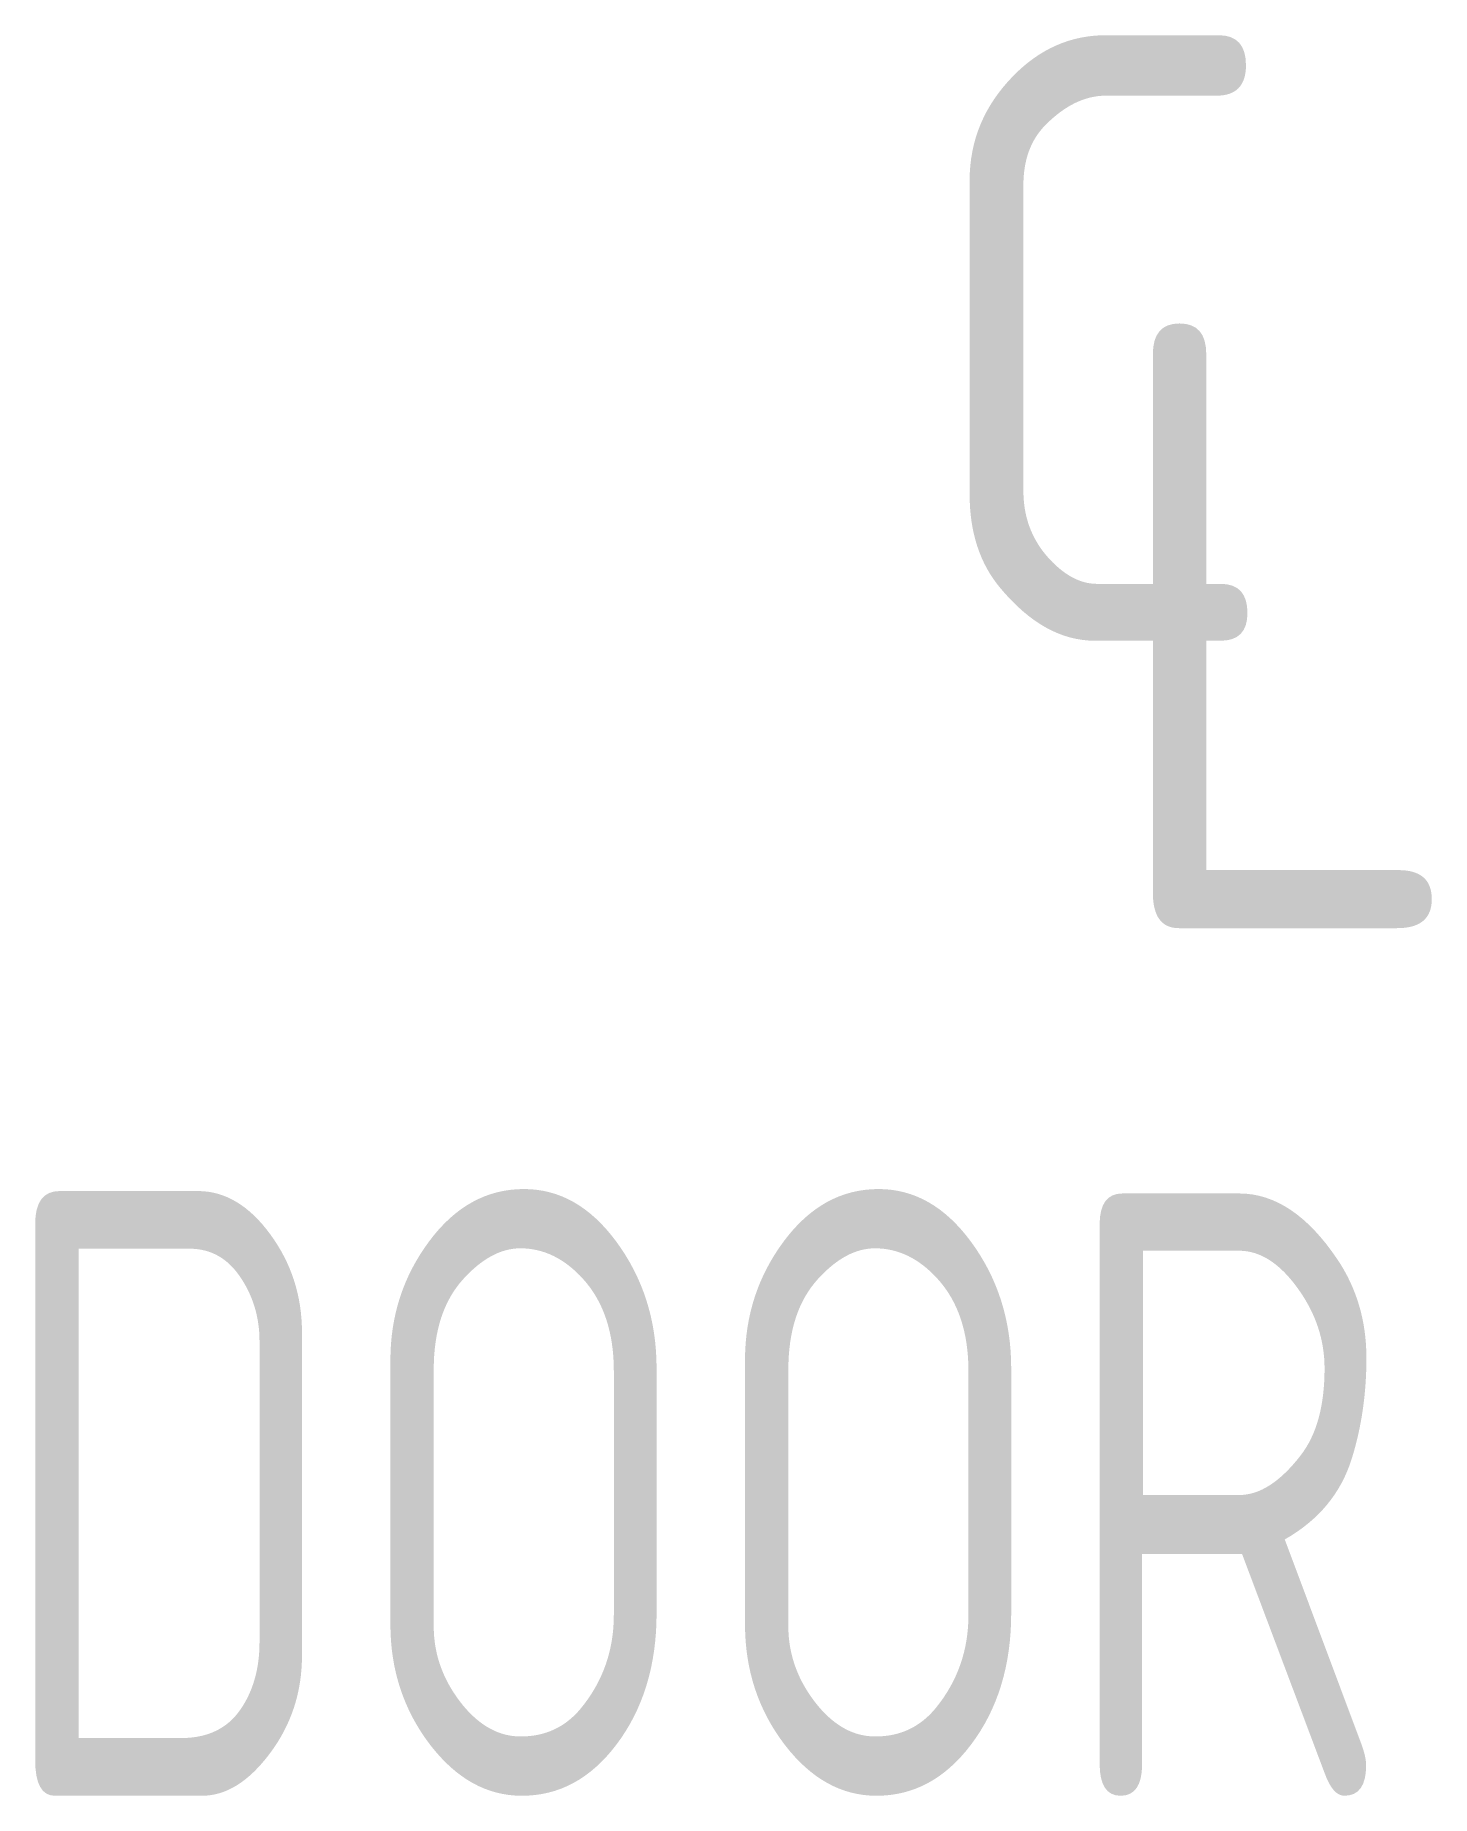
# Model space of a CAD drawing. Header units: inches. Extents: x -0.171 to 0.045, y 0.041 to 0.314.
import ezdxf
from ezdxf.enums import TextEntityAlignment as Align

# ---------------------------------------------------------------- set-up
doc = ezdxf.new("R2010")
doc.units = ezdxf.units.IN
doc.header["$MEASUREMENT"] = 0
doc.layers.add('0 @ 1', color=7, linetype='Continuous')
doc.styles.add('Hand', font='archquik.shx')
doc.styles.add('HandAttr', font='archquik.shx', dxfattribs={"width": 0.8})

# ---------------------------------------------------------------- blocks, each defined once
blk = doc.blocks.new('Centerline ID')
at = {"style": 'Hand'}
for s, p in [('C', (-0.00643, 0.2672)), ('L', (0.02206, 0.22267))]:
    blk.add_text(s, height=0.09375, dxfattribs=at).set_placement(p, align=Align.MIDDLE)
at = {"style": 'HandAttr', "width": 0.8}
blk.add_attdef('CENTERLINE_ID', text='', height=0.09375, dxfattribs=at).set_placement((0.00021, 0.13504), align=Align.TOP_CENTER)

msp = doc.modelspace()

# ---------------------------------------------------------------- block references
at = {"layer": '0 @ 1'}
ref = msp.add_blockref('Centerline ID', (0, 0), dxfattribs=at)
ref.add_attrib('CENTERLINE_ID_001', 'DOOR', (-0.17824, 0.04129), dxfattribs={"layer": '0', "height": 0.09375, "style": 'HandAttr', "width": 0.8})

doc.saveas('drawing.dxf')
